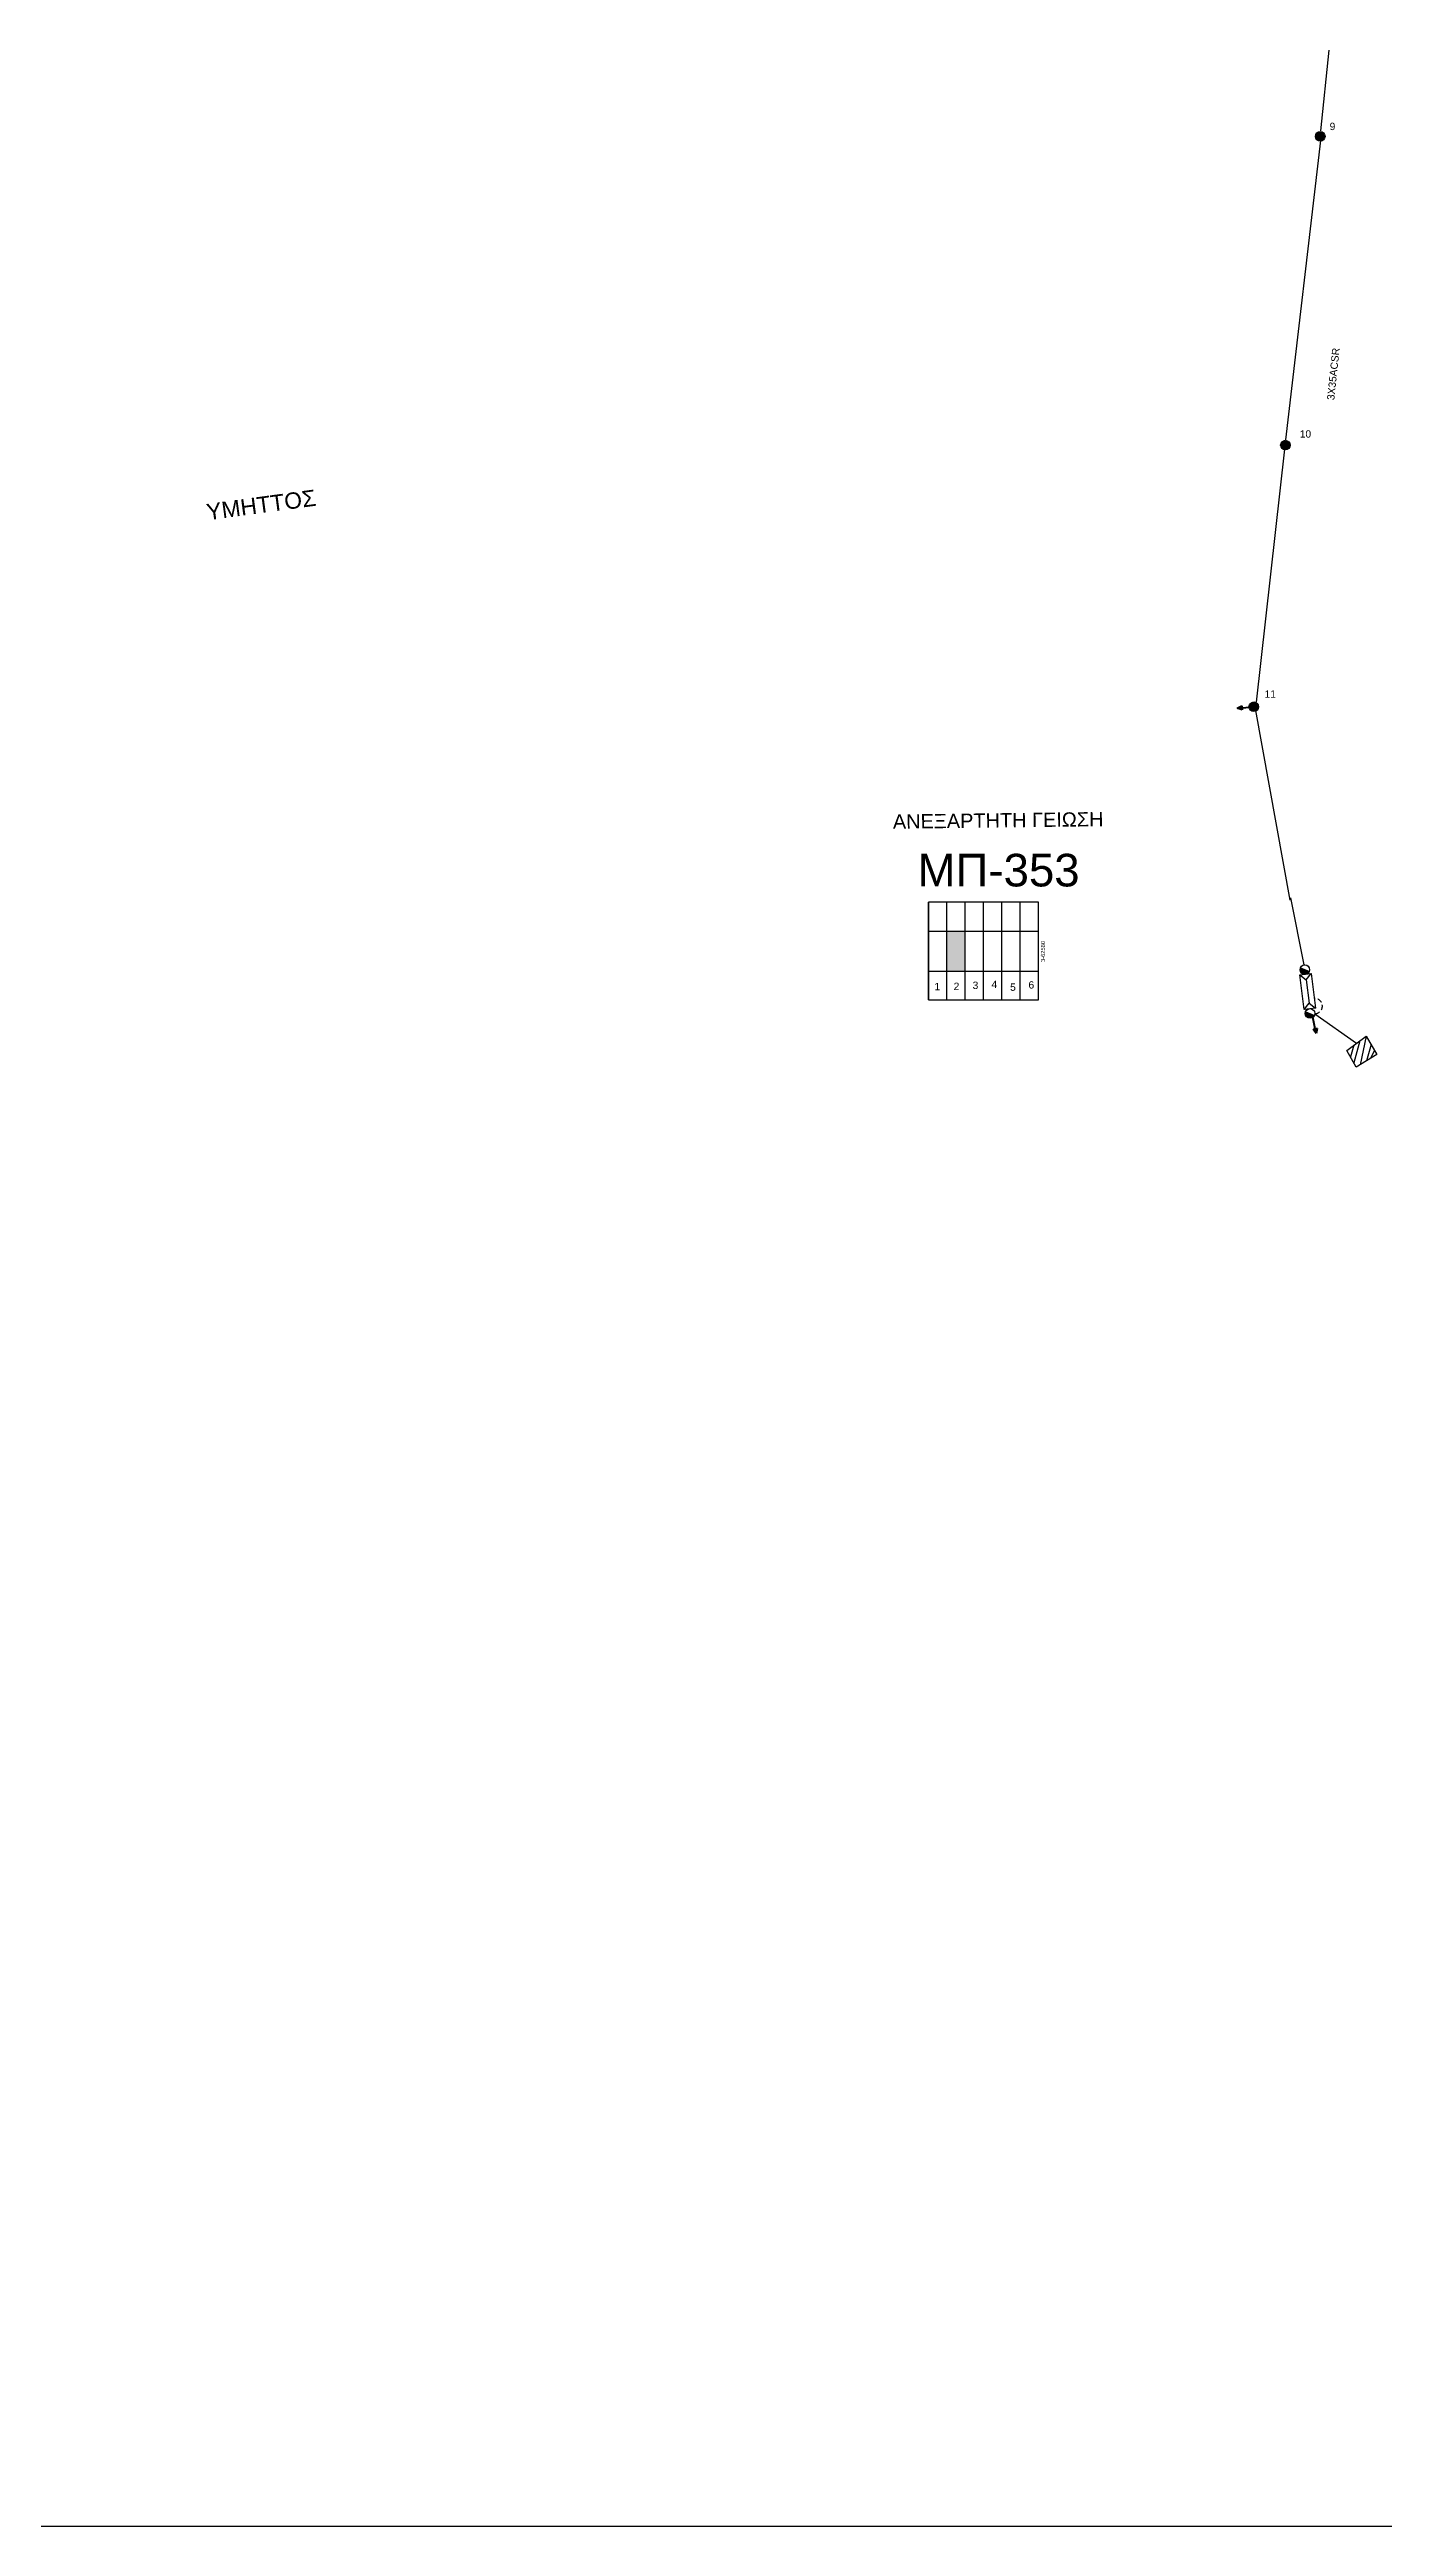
# Model space of a CAD drawing. Header units: millimetres. Extents: x 1266 to 3066, y 765 to 1784.
# Drawn here: x 2436 to 2763, y 765 to 1373 of the extents above; entities that cross this region are included whole.
import ezdxf
from ezdxf.enums import TextEntityAlignment as Align

# ---------------------------------------------------------------- set-up
doc = ezdxf.new("R2010")
doc.units = ezdxf.units.MM
doc.linetypes.add('DASHED', pattern=[19.05, 12.7, -6.35])
for name, color, linetype in [('Άγνωστα', 7, 'Continuous'), ('Ασφαλειοκιβώτια Χ.Τ 6 αναχωρήσεων', 7, 'Continuous'), ('Εναέριες Γραμμές Μ.Τ. 3 Χ 35 ACSR', 7, 'Continuous'), ('Επίτονοι', 7, 'Continuous'), ('Επιγραφές - Σχήματα', 7, 'Continuous'), ('Καλώδια ΧΤ   3x150AL+50XLPE', 7, 'DASHED'), ('Στύλος Ξύλινος', 7, 'Continuous'), ('Στύλος Ξύλινος @ 1', 7, 'Continuous'), ('Υποσταθμός εναέριος 2 στύλων', 7, 'Continuous'), ('Υποσταθμός πόλεως', 7, 'Continuous')]:
    doc.layers.add(name, color=color, linetype=linetype)
doc.styles.get("Standard").update_dxf_attribs({"font": 'arial.ttf'})
doc.linetypes.add('SYN_LINE', pattern='A,0.5,-0.0001,["/\\/\\/\\/",Standard,S=0.1,R=0,X=0,Y=-0.05],-0.25', length=0.7501)

# ---------------------------------------------------------------- blocks, each defined once
blk = doc.blocks.new('ΥΠΑΡΧΩΝ ΞΥΛΙΝΟΣ ΣΤΥΛΟΣ')
at = {"layer": 'Στύλος Ξύλινος'}
h = blk.add_hatch(color=7, dxfattribs=at)
h.paths.add_polyline_path([(-2.6, 0, 0.270008), (-1.3, -2.3), (1.3, 2.3, 0.576266)])
h.paths.add_polyline_path([(-1.3, -2.3, 0.574793), (2.6, 0, 0.268822), (1.3, 2.3)])
at = {"layer": 'Στύλος Ξύλινος', "color": 7}
blk.add_line((-1.3, -2.3), (1.3, 2.3), dxfattribs=at)
blk.add_circle((0, 0), 2.62, dxfattribs=at)
at = {"layer": 'Στύλος Ξύλινος', "flags": 4}
for tag, p in [('ΑΡΙΘΜΟΣ', (-4.9, 8.6)), ('ΤΥΠΟΣ', (-4.8, 3.4))]:
    blk.add_attdef(tag, p, '', height=4, dxfattribs=at)
blk = doc.blocks.new('ΕΠΙΤΟΝΟΣ')
at = {"layer": 'Επίτονοι', "lineweight": 40, "ltscale": 40}
blk.add_hatch(color=256, dxfattribs=at).paths.add_polyline_path([(-1.1, 6.5), (0, 9.1), (1.1, 6.5)])
for p, q in [((-1.1, 6.5), (0, 9.1)), ((1.1, 6.5), (-1.1, 6.5)), ((-1.1, 6.5), (0, 6.5)), ((0, 9.1), (1.1, 6.5)), ((0, 6.5), (0, 0))]:
    blk.add_line(p, q, dxfattribs=at)
blk = doc.blocks.new('ΥΠΟΣΤΑΘΜΟΣ ΕΝΑΕΡΙΟΣ ΕΠΙ 2 ΣΤΥΛΩΝ')
at = {"layer": 'Υποσταθμός εναέριος 2 στύλων', "linetype": 'Continuous'}
for points in [[(-12, -2.1, 0.574793), (-8.5, -0.1, 0.268822), (-9.6, 2)], [(9.7, -2.1, 0.574793), (13.2, -0.1, 0.268822), (12, 1.9)]]:
    blk.add_hatch(color=256, dxfattribs=at).paths.add_polyline_path(points)
for p, q in [((-12, -2.1), (-9.6, 2)), ((9.7, -2.1), (12, 1.9))]:
    blk.add_line(p, q, dxfattribs=at)
for centre in [(-10.8, -0.1), (10.8, -0.1)]:
    blk.add_circle(centre, 2.36, dxfattribs=at)
at = {"layer": 'Υποσταθμός πόλεως', "linetype": 'Continuous', "ltscale": 40}
blk.add_lwpolyline([(-8.6, 2.8), (8.6, 2.8), (8.6, -2.8), (-8.6, -2.8)], close=True, dxfattribs=at)
for points in [[(-5.8, 0), (-8.6, 2.8)], [(-8.6, -2.8), (-5.8, 0)], [(-5.8, 0), (5.8, 0)], [(5.8, 0), (8.6, 2.8)], [(8.6, -2.8), (5.8, 0)]]:
    blk.add_lwpolyline(points, dxfattribs=at)
at = {"layer": 'Υποσταθμός εναέριος 2 στύλων', "ltscale": 40, "flags": 1}
for tag, p in [('ΜΕΤΑΣΧΗΜΑΤΙΣΜΟΣ', (14.1, 2.5)), ('ΙΣΧΥΣ', (14.1, -0.3)), ('ΑΡΙΘΜΟΣ', (14.2, -3))]:
    blk.add_attdef(tag, p, '', height=1.8, dxfattribs=at)
blk = doc.blocks.new('ΑΣΦΑΛΕΙΟΚΙΒΩΤΙΟ ΥΠΟΣΤΑΘΜΟΥ 6 ΑΝΑΧΩΡΗΣΕΩΝ')
at = {"layer": 'Ασφαλειοκιβώτια Χ.Τ 6 αναχωρήσεων', "ltscale": 40}
for p, q in [((-23.9, 27), (23.9, 27)), ((-9.8, 27), (-9.8, -27)), ((9.8, 27), (9.8, -27)), ((-23.9, 18), (23.9, 18)), ((-23.9, 9), (23.9, 9)), ((-23.9, 0), (23.9, 0)), ((-23.9, -9), (23.9, -9)), ((-23.9, -18), (23.9, -18))]:
    blk.add_line(p, q, dxfattribs=at)
at = {"layer": 'Ασφαλειοκιβώτια Χ.Τ 6 αναχωρήσεων'}
blk.add_lwpolyline([(-23.9, -27), (23.9, -27), (23.9, 27), (-23.9, 27)], close=True, dxfattribs=at)
for s, p in [('1', (-19.2, 24)), ('2', (-19.1, 14.6)), ('3', (-18.6, 5.3)), ('4', (-18.1, -4)), ('5', (-19.5, -13.1)), ('6', (-18.4, -22.1))]:
    blk.add_text(s, height=3.6, rotation=270, dxfattribs=at).set_placement(p)
at = {"layer": 'Ασφαλειοκιβώτια Χ.Τ 6 αναχωρήσεων', "ltscale": 40}
for tag, height, p in [('ΟΝΟΜΑ', 5, (-0.3, 31.7)), ('ΚΕΙΜΕΝΟ 1', 2, (17, 22.4)), ('ΚΕΙΜΕΝΟ 2', 2, (17, 13.7)), ('ΚΕΙΜΕΝΟ 3', 2, (17, 4.3)), ('ΚΕΙΜΕΝΟ 4', 2, (17, -4.7)), ('ΚΕΙΜΕΝΟ 5', 2, (17, -13.5)), ('ΚΕΙΜΕΝΟ 6', 2, (17, -22.4)), ('ΣΧ', 2, (-0.2, -29.2))]:
    blk.add_attdef(tag, text='', height=height, dxfattribs=at).set_placement(p, align=Align.MIDDLE_CENTER)

msp = doc.modelspace()

# ---------------------------------------------------------------- hatches: boundary and pattern name
at = {"layer": 'Ασφαλειοκιβώτια Χ.Τ 6 αναχωρήσεων', "ltscale": 0.2}
msp.add_hatch(color=151, dxfattribs=at).paths.add_polyline_path([(2656.28, 1146.84), (2660.78, 1146.84), (2660.78, 1156.67), (2656.28, 1156.67)])

# ---------------------------------------------------------------- linework, layer by layer
at = {"layer": 'Άγνωστα', "color": 151, "linetype": 'SYN_LINE', "ltscale": 15}
msp.add_lwpolyline([(2746.58, 1136.39), (2756.81, 1129.15)], dxfattribs=at)
at = {"layer": 'Εναέριες Γραμμές Μ.Τ. 3 Χ 35 ACSR'}
for points in [[(2749.99, 1372.71), (2747.92, 1352.92)], [(2748, 1350.51), (2739.38, 1277.12)], [(2739.15, 1274.84), (2732.21, 1212.8)], [(2731.99, 1210.75), (2740.47, 1164.21)]]:
    msp.add_lwpolyline(points, dxfattribs=at)
at = {"layer": 'Εναέριες Γραμμές Μ.Τ. 3 Χ 35 ACSR', "color": 7}
msp.add_lwpolyline([(2740.58, 1164.78), (2743.9, 1148.34)], dxfattribs=at)
at = {"layer": 'Επιγραφές - Σχήματα'}
msp.add_lwpolyline([(1299.42, 1765.51), (2825.92, 1765.51), (2825.92, 765.4), (1299.42, 765.4)], close=True, dxfattribs=at)
at = {"layer": 'Επιγραφές - Σχήματα', "ltscale": 0.2}
for points in [[(2754.45, 1127.39), (2759.16, 1130.92), (2761.77, 1126.38), (2756.72, 1123.27), (2754.45, 1127.39)], [(2759.16, 1130.92), (2757.67, 1123.85)], [(2756.15, 1128.66), (2755.33, 1125.79)], [(2757.63, 1129.77), (2756.15, 1124.31)], [(2760.38, 1128.8), (2759.24, 1124.82)], [(2761.17, 1127.43), (2760.23, 1125.43)]]:
    msp.add_lwpolyline(points, dxfattribs=at)
at = {"layer": 'Καλώδια ΧΤ   3x150AL+50XLPE', "color": 151, "linetype": 'DASHED', "ltscale": 0.1}
msp.add_arc((2746.54, 1138.27), 1.88, 271.16053, 93.45396, dxfattribs=at)

# ---------------------------------------------------------------- block references
at = {"layer": 'Ασφαλειοκιβώτια Χ.Τ 6 αναχωρήσεων'}
ref = msp.add_blockref('ΑΣΦΑΛΕΙΟΚΙΒΩΤΙΟ ΥΠΟΣΤΑΘΜΟΥ 6 ΑΝΑΧΩΡΗΣΕΩΝ', (2665.28, 1151.76), dxfattribs=dict(at, xscale=0.5, yscale=0.5, zscale=0.5, rotation=90))
ref.add_attrib('ΣΧ', '3-62580', dxfattribs={"ltscale": 40, "height": 1, "rotation": 90}).set_placement((2679.88, 1151.65), align=Align.MIDDLE_CENTER)
at = {"layer": 'Επίτονοι'}
for p, xscale, yscale, zscale, rotation in [((2731.6, 1211.66), 0.4499999999998181, 0.4499999999998181, 0.4499999999998181, 94.69857185280199), ((2746.11, 1135.55), 0.4500000000000042, 0.4500000000000042, 0.4500000000000042, 190.7754038291081)]:
    msp.add_blockref('ΕΠΙΤΟΝΟΣ', p, dxfattribs=dict(at, xscale=xscale, yscale=yscale, zscale=zscale, rotation=rotation))
at = {"layer": 'Στύλος Ξύλινος @ 1', "ltscale": 40}
ref = msp.add_blockref('ΥΠΑΡΧΩΝ ΞΥΛΙΝΟΣ ΣΤΥΛΟΣ', (2747.89, 1351.55), dxfattribs=dict(at, xscale=0.4499999999998181, yscale=0.4499999999998181, zscale=0.4499999999998181))
ref.add_attrib('ΤΥΠΟΣ', '9', (2750.2, 1353.09), dxfattribs={"layer": 'Στύλος Ξύλινος', "height": 1.8, "flags": 4})
ref = msp.add_blockref('ΥΠΑΡΧΩΝ ΞΥΛΙΝΟΣ ΣΤΥΛΟΣ', (2739.36, 1275.83), dxfattribs=dict(at, xscale=0.4499999999998181, yscale=0.4499999999998181, zscale=0.4499999999998181))
ref.add_attrib('ΤΥΠΟΣ', '10', (2742.87, 1277.67), dxfattribs={"layer": 'Στύλος Ξύλινος', "height": 1.8, "flags": 4})
ref = msp.add_blockref('ΥΠΑΡΧΩΝ ΞΥΛΙΝΟΣ ΣΤΥΛΟΣ', (2731.6, 1211.66), dxfattribs=dict(at, xscale=0.4499999999998181, yscale=0.4499999999998181, zscale=0.4499999999998181))
ref.add_attrib('ΤΥΠΟΣ', '11', (2734.24, 1213.87), dxfattribs={"layer": 'Στύλος Ξύλινος', "height": 1.8, "flags": 4})
at = {"layer": 'Υποσταθμός εναέριος 2 στύλων', "xscale": 0.4999999999999374, "yscale": 0.4999999999999374, "zscale": 0.4999999999999374, "rotation": 276.7824371268791}
msp.add_blockref('ΥΠΟΣΤΑΘΜΟΣ ΕΝΑΕΡΙΟΣ ΕΠΙ 2 ΣΤΥΛΩΝ', (2744.81, 1141.82), dxfattribs=at)

# ---------------------------------------------------------------- texts
at = {"layer": 'Εναέριες Γραμμές Μ.Τ. 3 Χ 35 ACSR', "color": 7, "insert": (2749.54, 1286.98), "char_height": 1.8, "width": 168.3718, "attachment_point": 1, "rotation": 84.02257}
msp.add_mtext('3X35ACSR', dxfattribs=at)
at = {"layer": 'Επιγραφές - Σχήματα', "linetype": 'Continuous', "insert": (2474.47, 1261.36), "char_height": 4, "width": 41.5698, "attachment_point": 1, "rotation": 7.66657}
msp.add_mtext('YMHTTOΣ', dxfattribs=at)
at = {"layer": 'Επιγραφές - Σχήματα', "color": 173, "insert": (2643.05, 1185.24), "char_height": 3.5, "width": 51.2267, "attachment_point": 1, "rotation": 0.70154}
msp.add_mtext('ANΕΞΑΡΤΗΤΗ ΓΕΙΩΣΗ', dxfattribs=at)
at = {"layer": 'Επιγραφές - Σχήματα', "linetype": 'Continuous', "insert": (2649.13, 1175.6), "char_height": 8, "width": 13.3189, "attachment_point": 1}
msp.add_mtext('ΜΠ-353', dxfattribs=at)

doc.saveas('drawing.dxf')
